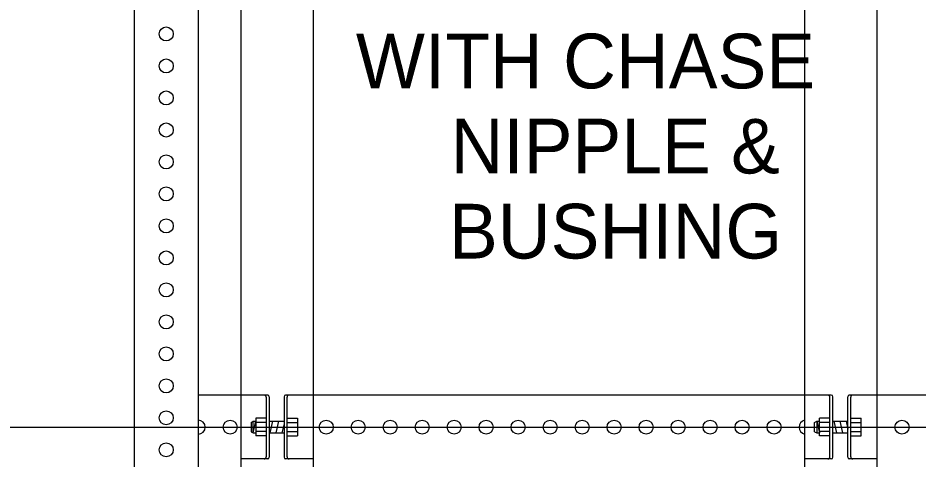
# Model space of a CAD drawing. Extents: x 214739.5 to 214754.8, y 214768.8 to 214778.1.
# Drawn here: x 214742.12 to 214743.231, y 214774.915 to 214775.459 of the extents above; entities that cross this region are included whole.
import ezdxf

# ---------------------------------------------------------------- set-up
doc = ezdxf.new("R2010")
doc.units = 0
for name, color, linetype in [('Default', 7, 'Continuous'), ('SD_P_Center Lines', 7, 'Continuous'), ('SD_P_Dimension Text', 7, 'Continuous'), ('SD_P_Prop Object Lines', 7, 'Continuous')]:
    doc.layers.add(name, color=color, linetype=linetype)

msp = doc.modelspace()

# ---------------------------------------------------------------- linework, layer by layer
at = {"layer": 'Default'}
for p, q in [((214742.4283, 214774.9938), (214742.3952, 214774.9938)), ((214742.4265, 214774.9914), (214742.4265, 214774.9176)), ((214742.4301, 214774.9919), (214742.4301, 214774.9171)), ((214742.4485, 214774.9919), (214742.4485, 214774.9171)), ((214742.4845, 214774.9938), (214742.4504, 214774.9938)), ((214742.4521, 214774.9914), (214742.4521, 214774.9176)), ((214743.1238, 214774.9938), (214743.0908, 214774.9938)), ((214743.1221, 214774.9176), (214743.1221, 214774.9914)), ((214743.1257, 214774.9171), (214743.1257, 214774.9919)), ((214743.1441, 214774.9171), (214743.1441, 214774.9919)), ((214743.1801, 214774.9938), (214743.1459, 214774.9938)), ((214743.1477, 214774.9176), (214743.1477, 214774.9914)), ((214742.4077, 214774.9602), (214742.4104, 214774.9618)), ((214742.4104, 214774.9618), (214742.4136, 214774.9618)), ((214742.4104, 214774.9472), (214742.4136, 214774.9618)), ((214742.4104, 214774.9472), (214742.4104, 214774.9618)), ((214742.4136, 214774.9655), (214742.4136, 214774.9435)), ((214742.4265, 214774.9655), (214742.4136, 214774.9655)), ((214742.4301, 214774.9618), (214742.4485, 214774.9618)), ((214742.4313, 214774.9472), (214742.4345, 214774.9618)), ((214742.4388, 214774.9472), (214742.442, 214774.9618)), ((214742.4521, 214774.9655), (214742.465, 214774.9655)), ((214742.465, 214774.9655), (214742.465, 214774.9435)), ((214743.1032, 214774.9602), (214743.106, 214774.9618)), ((214743.106, 214774.9618), (214743.1092, 214774.9618)), ((214743.106, 214774.9618), (214743.1092, 214774.9472)), ((214743.106, 214774.9618), (214743.106, 214774.9472)), ((214743.1092, 214774.9435), (214743.1092, 214774.9655)), ((214743.1221, 214774.9655), (214743.1092, 214774.9655)), ((214743.1257, 214774.9618), (214743.1441, 214774.9618)), ((214743.1269, 214774.9618), (214743.1301, 214774.9472)), ((214743.1344, 214774.9618), (214743.1376, 214774.9472)), ((214743.1419, 214774.9618), (214743.1441, 214774.9519)), ((214743.1477, 214774.9655), (214743.1606, 214774.9655)), ((214743.1606, 214774.9435), (214743.1606, 214774.9655)), ((214742.4077, 214774.9602), (214742.4077, 214774.9487)), ((214742.4265, 214774.96), (214742.4136, 214774.96)), ((214742.4463, 214774.9472), (214742.4485, 214774.957)), ((214742.4521, 214774.96), (214742.465, 214774.96)), ((214743.1032, 214774.9487), (214743.1032, 214774.9602)), ((214743.1221, 214774.96), (214743.1092, 214774.96)), ((214743.1477, 214774.96), (214743.1606, 214774.96)), ((214742.4077, 214774.9487), (214742.4104, 214774.9472)), ((214742.4104, 214774.9472), (214742.4136, 214774.9472)), ((214742.4265, 214774.949), (214742.4136, 214774.949)), ((214742.4265, 214774.9435), (214742.4136, 214774.9435)), ((214742.4301, 214774.9472), (214742.4485, 214774.9472)), ((214742.4521, 214774.949), (214742.465, 214774.949)), ((214742.4521, 214774.9435), (214742.465, 214774.9435)), ((214743.1032, 214774.9487), (214743.106, 214774.9472)), ((214743.106, 214774.9472), (214743.1092, 214774.9472)), ((214743.1221, 214774.949), (214743.1092, 214774.949)), ((214743.1221, 214774.9435), (214743.1092, 214774.9435)), ((214743.1257, 214774.9472), (214743.1441, 214774.9472)), ((214743.1477, 214774.949), (214743.1606, 214774.949)), ((214743.1477, 214774.9435), (214743.1606, 214774.9435)), ((214742.4283, 214774.9152), (214742.3952, 214774.9152)), ((214742.4845, 214774.9152), (214742.4504, 214774.9152)), ((214743.1238, 214774.9152), (214743.0908, 214774.9152)), ((214743.1801, 214774.9152), (214743.1459, 214774.9152))]:
    msp.add_line(p, q, dxfattribs=at)
for centre, radius, start, end in [((214742.424, 214774.9914), 0.00245, 0, 90), ((214742.4283, 214774.9919), 0.00189, 0, 90), ((214742.4504, 214774.9919), 0.00189, 90, 180), ((214742.4546, 214774.9914), 0.00245, 90, 180), ((214743.1196, 214774.9914), 0.00245, 360, 90), ((214743.1238, 214774.9919), 0.00189, 360, 90), ((214743.1459, 214774.9919), 0.00189, 90, 180), ((214743.1502, 214774.9914), 0.00245, 90, 180), ((214742.424, 214774.9176), 0.00245, 270, 0), ((214742.4283, 214774.9171), 0.00189, 270, 0), ((214742.4504, 214774.9171), 0.00189, 180, 270), ((214742.4546, 214774.9176), 0.00245, 180, 270), ((214743.1196, 214774.9176), 0.00245, 270, 360), ((214743.1238, 214774.9171), 0.00189, 270, 360), ((214743.1459, 214774.9171), 0.00189, 180, 270), ((214743.1502, 214774.9176), 0.00245, 180, 270)]:
    msp.add_arc(centre, radius, start, end, dxfattribs=at)
at = {"layer": 'SD_P_Center Lines'}
msp.add_line((214740.8826, 214774.9543), (214744.9007, 214774.9543), dxfattribs=at)
at = {"layer": 'SD_P_Prop Object Lines'}
for p, q in [((214742.3952, 214775.8538), (214742.3952, 214774.1447)), ((214742.4845, 214775.8563), (214742.4845, 214774.1447)), ((214743.0908, 214775.8538), (214743.0908, 214774.1447)), ((214743.1801, 214775.8563), (214743.1801, 214774.1447)), ((214742.2636, 214775.6796), (214742.2636, 214774.2758)), ((214742.3426, 214775.6691), (214742.3426, 214774.2758)), ((214742.3952, 214774.9938), (214742.3426, 214774.9938)), ((214743.0908, 214774.9938), (214742.4845, 214774.9938)), ((214743.3663, 214774.9938), (214743.1801, 214774.9938))]:
    msp.add_line(p, q, dxfattribs=at)
for centre in [(214742.3031, 214775.4395), (214742.3031, 214775.4), (214742.3031, 214775.3605), (214742.3031, 214775.321), (214742.3031, 214775.2816), (214742.3031, 214775.2421), (214742.3031, 214775.2026), (214742.3031, 214775.1631), (214742.3031, 214775.1237), (214742.3031, 214775.0842), (214742.3031, 214775.0447), (214742.3031, 214775.0052), (214742.3031, 214774.9658), (214742.382, 214774.9543), (214742.5005, 214774.9543), (214742.5399, 214774.9543), (214742.5794, 214774.9543), (214742.6189, 214774.9543), (214742.6584, 214774.9543), (214742.6978, 214774.9543), (214742.7373, 214774.9543), (214742.7768, 214774.9543), (214742.8163, 214774.9543), (214742.8557, 214774.9543), (214742.8952, 214774.9543), (214742.9347, 214774.9543), (214742.9742, 214774.9543), (214743.0136, 214774.9543), (214743.0531, 214774.9543), (214743.211, 214774.9543), (214742.3031, 214774.9263)]:
    msp.add_circle(centre, 0.00864, dxfattribs=at)
for centre, start, end in [((214742.3426, 214774.9543), 270, 90), ((214743.0926, 214774.9543), 102.1198, 257.8802)]:
    msp.add_arc(centre, 0.00864, start, end, dxfattribs=at)

# ---------------------------------------------------------------- texts
at = {"layer": 'SD_P_Dimension Text'}
for s, p in [('WITH CHASE', (214742.5371, 214775.3724)), ('NIPPLE &', (214742.6539, 214775.2674)), ('BUSHING', (214742.652, 214775.1624))]:
    msp.add_text(s, height=0.0675, dxfattribs=at).set_placement(p)

doc.saveas('drawing.dxf')
